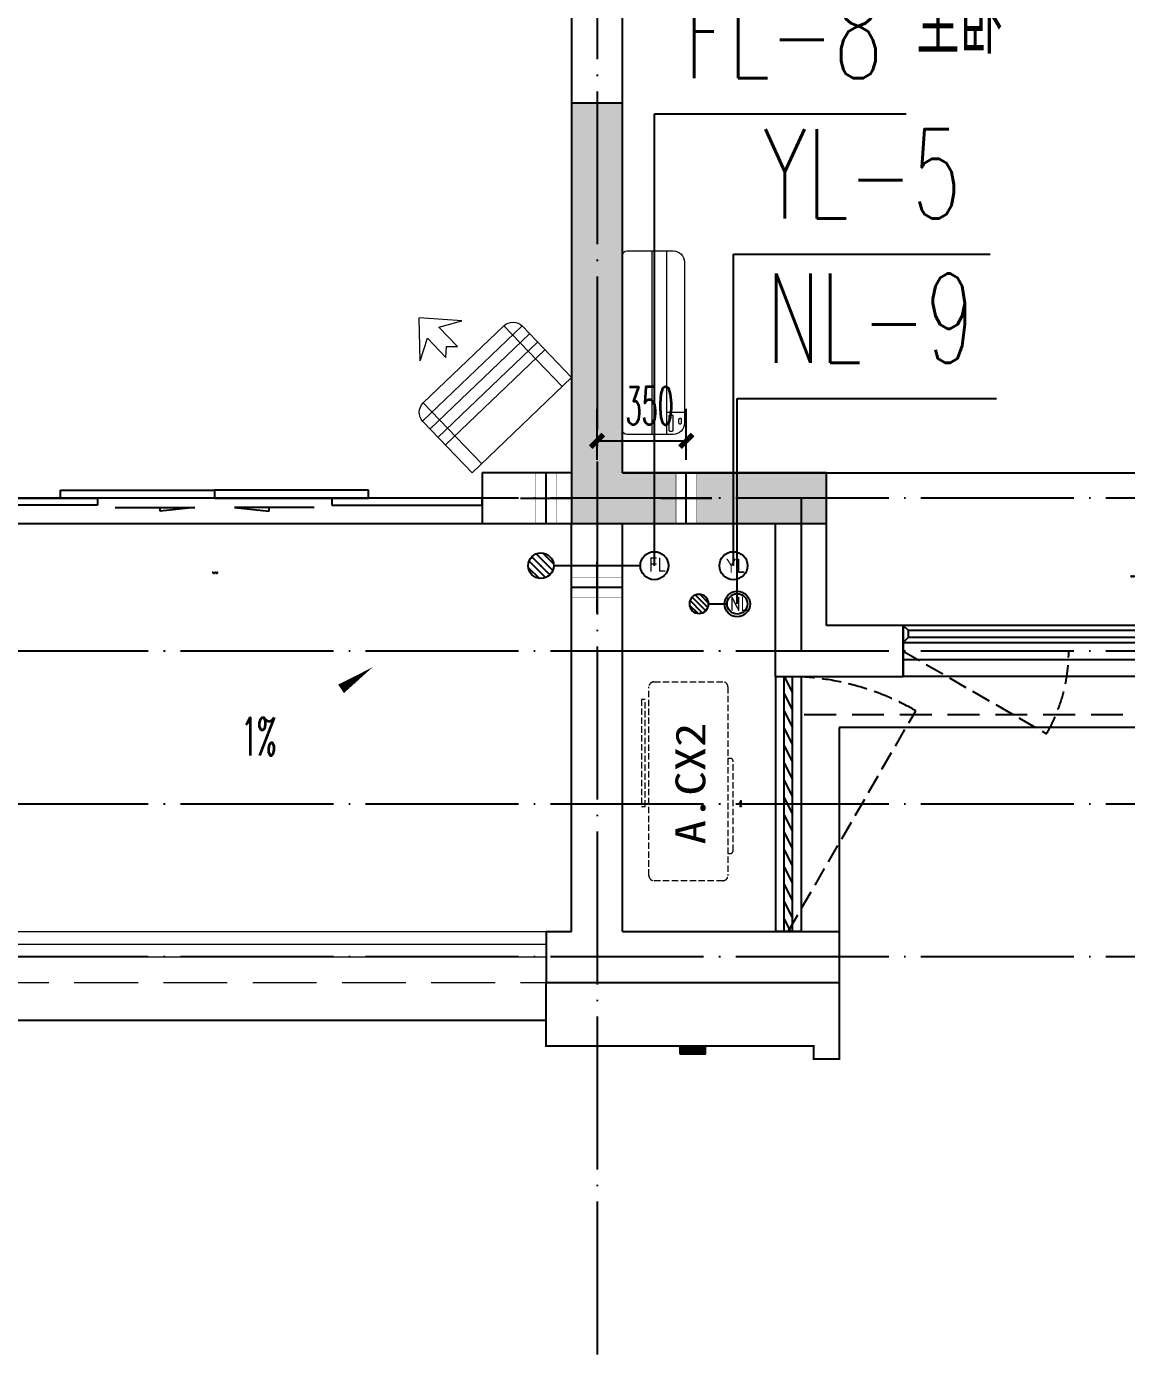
# Model space of a CAD drawing. Extents: x 27938 to 1507990, y 110129 to 923079.
# Drawn here: x 872180 to 876493, y 593874 to 599099 of the extents above; entities that cross this region are included whole.
import ezdxf

# ---------------------------------------------------------------- set-up
doc = ezdxf.new("R2010")
doc.units = 0
doc.header["$LTSCALE"] = 1000
doc.header["$MEASUREMENT"] = 0
for name, pattern in [('DASH', [0.35, 0.25, -0.1]), ('DOTE', [2.42, 2, -0.2, 0.02, -0.2]), ('HIDDEN', [0.375, 0.25, -0.125])]:
    doc.linetypes.add(name, pattern=pattern)
for name, color, linetype in [('3-栏杆1', 135, 'Continuous'), ('3.5方案汇报，与郭总、侯月琴确定户型_t8$0$2020.03.04 -1安徽标准化洋房户型(UA）_t8_t8$0$看线', 154, 'Continuous'), ('COLUMN', 9, 'Continuous'), ('DIM_凝结', 150, 'Continuous'), ('DIM_废水', 31, 'Continuous'), ('DIM_雨水', 4, 'Continuous'), ('DOTE', 1, 'Continuous'), ('EQUIP_地漏', 7, 'Continuous'), ('LVTRY', 6, 'Continuous'), ('PUB_HATCH', 8, 'Continuous'), ('PUB_TEXT', 4, 'Continuous'), ('VPIPE-凝结', 150, 'N'), ('VPIPE-废水', 31, 'Continuous'), ('VPIPE-雨水', 4, 'Y'), ('WALL', 9, 'Continuous'), ('WINDOW', 4, 'Continuous'), ('WINDOW_TEXT', 7, 'Continuous'), ('机电标识类', 1, 'Continuous'), ('看线', 251, 'Continuous'), ('立面', 73, 'Continuous'), ('铝合金', 144, 'Continuous')]:
    doc.layers.add(name, color=color, linetype=linetype)
for name, color, linetype, lineweight in [('平面-排水沟', 86, 'Continuous', 15), ('平面-栏杆', 135, 'Continuous', 15), ('平面-看线', 45, 'Continuous', 15), ('平面-空调室内机', 176, 'Continuous', 9), ('平面-空调预留孔', 173, 'Continuous', 15), ('空调', 76, 'Continuous', 13)]:
    doc.layers.add(name, color=color, linetype=linetype, lineweight=lineweight)
doc.styles.add('_TCH_DIM', font='SIMPLEX.shx', dxfattribs={"width": 0.7, "bigfont": 'GBCBIG.shx'})
doc.styles.add('_TCH_DIM_T3', font='SIMPLEX.shx', dxfattribs={"width": 0.494118, "bigfont": 'GBCBIG.shx'})
doc.styles.add('_TCH_WINDOW', font='SIMPLEX.shx', dxfattribs={"width": 0.7, "height": 3.5, "bigfont": 'GBCBIG.shx'})
doc.styles.add('_TWT_SERIAL', font='SIMPLEX', dxfattribs={"width": 0.8, "height": 3.5, "bigfont": 'HZTXT'})
doc.styles.get("Standard").update_dxf_attribs({"font": 'gbenor.shx', "bigfont": 'gbcbig.shx'})
doc.styles.add('黑体', font='simhei.ttf')
doc.linetypes.add('N', pattern='A,3,-0.2,["N",Standard,S=0.25,R=0,X=-0.1,Y=-0.115],-0.2', length=3.4)
doc.linetypes.add('Y', pattern='A,3,-0.2,["Y",Standard,S=0.25,R=0,X=-0.1,Y=-0.115],-0.2', length=3.4)
doc.dimstyles.new('_TCH_ARCH&&50', dxfattribs={"dimtxt": 148.75, "dimasz": 50, "dimexe": 125, "dimexo": 150, "dimgap": 63.125, "dimtad": 1, "dimdec": 0, "dimzin": 0, "dimdsep": 46, "dimtxsty": '_TCH_DIM_T3', "dimblk": 'ARCHTICK', "dimcen": 0.09, "dimclrt": 4, "dimazin": 2, "dimtfac": 1, "dimtdec": 0, "dimtix": 1, "dimtmove": 2, "dimatfit": 3, "dimfxl": 100, "dimtolj": 1, "dimtzin": 0, "dimarcsym": 0})

# ---------------------------------------------------------------- blocks, each defined once
blk = doc.blocks.new('GFDGFSDFGD')
at = {"layer": 'PUB_HATCH'}
blk.add_hatch(color=256, dxfattribs=at).paths.add_polyline_path([(468016.6, 365523.7), (468016.6, 365723.7), (467216.6, 365723.7), (467216.6, 367173.7), (467016.6, 367173.7), (467016.6, 365523.7)])
at = {"layer": 'COLUMN', "color": 6}
for p, q in [((467216.6, 367173.7), (467016.6, 367173.7)), ((467016.6, 367173.7), (467016.6, 365523.7)), ((467216.6, 365723.7), (467216.6, 367173.7)), ((468016.6, 365723.7), (467216.6, 365723.7)), ((468016.6, 365523.7), (468016.6, 365723.7)), ((467016.6, 365523.7), (468016.6, 365523.7))]:
    blk.add_line(p, q, dxfattribs=at)
blk = doc.blocks.new('dongkong')
blk.add_wipeout([(-603756, 210771), (-603756, 210570.8), (-603836, 210570.8), (-603836, 210771)])
at = {"layer": '机电标识类', "color": 250, "linetype": 'DASH', "ltscale": 400}
for p, q in [((-603796, 210771), (-603796, 210570.8)), ((-603896, 210670.7), (-603696, 210670.7))]:
    blk.add_line(p, q, dxfattribs=at)
at = {"layer": '空调', "color": 6, "linetype": 'DASH', "const_width": 2}
blk.add_lwpolyline([(-603756, 210771), (-603756, 210570.8), (-603836, 210570.8), (-603836, 210771)], close=True, dxfattribs=at)
blk = doc.blocks.new('A$C001338C2')
for p, q in [((845, 303.6), (55, 303.6)), ((109.1, 214.8), (109.1, 303.6)), ((0, 248.6), (0, 22)), ((900, 22), (900, 248.6)), ((22, 0), (878, 0))]:
    blk.add_line(p, q)
at = {"lineweight": 5}
for p, q in [((900, 214.8), (0, 214.8)), ((900, 143.2), (0, 143.2))]:
    blk.add_line(p, q, dxfattribs=at)
for points in [[(73.1, 275), (56.8, 275, -0.414214), (51.3, 280.5), (51.3, 283.4, -0.414214), (56.8, 288.9), (73.1, 288.9, -0.414214), (78.6, 283.4), (78.6, 280.5, -0.414214)], [(89.2, 226.4), (22.2, 226.4, -0.414214), (16.7, 231.9), (16.7, 243.1, -0.414214), (22.2, 248.6), (89.2, 248.6, -0.414214), (94.7, 243.1), (94.7, 231.9, -0.414214)]]:
    blk.add_lwpolyline(points, format="xyb", close=True)
for centre, radius, start, end in [((55, 248.6), 55, 90, 180), ((845, 248.6), 55, 360, 90), ((22, 22), 22, 180, 270), ((878, 22), 22, 270, 360)]:
    blk.add_arc(centre, radius, start, end)
blk = doc.blocks.new('$lvtry$00000171')
at = {"color": 0}
for p, q in [((-74.2, 10.6), (-10.6, 74.2)), ((-69.8, -27.4), (27.4, 69.8)), ((-53, -53), (53, 53)), ((-27.4, -69.8), (69.8, 27.4)), ((10.6, -74.2), (74.2, -10.6))]:
    blk.add_line(p, q, dxfattribs=at)
blk.add_circle((0, 0), 75, dxfattribs=at)
blk.add_point((0, 0), dxfattribs=at)
blk = doc.blocks.new('$TwtSys$00000141')
at = {"color": 1}
for p, q in [((-47.1, 3.8), (-5, 45.9)), ((-47.1, 3.8), (-5, 45.9)), ((-43.6, -17.5), (17.5, 43.6)), ((-43.6, -17.5), (17.5, 43.6)), ((-33.2, -33.2), (33.2, 33.2)), ((-33.2, -33.2), (33.2, 33.2)), ((-16.2, -43.5), (43.8, 16.4)), ((-16.2, -43.5), (43.8, 16.4)), ((5.7, -46.1), (46.1, -5.7)), ((5.7, -46.1), (46.1, -5.7))]:
    blk.add_line(p, q, dxfattribs=at)
blk.add_circle((0, 0), 47, dxfattribs=at)
blk.add_circle((0, 0), 47, dxfattribs=at)
blk = doc.blocks.new('ferre')
at = {"layer": '平面-空调预留孔', "linetype": 'DASH', "ltscale": 0.1}
for p, q in [((93392.7, 115403.5), (93392.7, 115393.5)), ((93402.7, 115383.5), (93755.6, 115383.5)), ((93765.6, 115393.5), (93765.6, 115403.5))]:
    blk.add_line(p, q, dxfattribs=at)
blk.add_lwpolyline([(93996.7, 115742.6), (93576.8, 115742.6), (93576.8, 115727.5), (93996.7, 115727.5)], close=True, dxfattribs=at)
blk.add_lwpolyline([(94045.9, 115403.5), (93305.9, 115403.5, -0.414214), (93285.9, 115423.5), (93285.9, 115693.5, -0.414214), (93305.9, 115713.5), (94045.9, 115713.5, -0.414214), (94065.9, 115693.5), (94065.9, 115423.5, -0.414214)], format="xyb", close=True, dxfattribs=at)
for centre, start, end in [((93402.7, 115393.5), 180, 270), ((93755.6, 115393.5), 270, 0)]:
    blk.add_arc(centre, 10, start, end, dxfattribs=at)
at = {"layer": '平面-空调预留孔', "color": 251, "linetype": 'DASH', "ltscale": 0.1, "true_color": 0x636466, "style": '黑体', "width": 1.2}
blk.add_text('A.CX2', height=117.05, dxfattribs=at).set_placement((93428.3, 115492.1))
blk = doc.blocks.new('fergve')
at = {"layer": '平面-空调预留孔', "linetype": 'DASH', "ltscale": 0.1}
blk.add_blockref('ferre', (25670, -60415.8), dxfattribs=at)
blk = doc.blocks.new('dasdasf1sa2f31as32f')
for p, q in [((-116, 585.6), (43.3, 640.5)), ((82.7, 476.6), (43.3, 640.5)), ((-22.8, 585.5), (-116, 585.6)), ((-22.8, 585.5), (-73.4, 493.2)), ((-269.8, 524.3), (-427.7, 236.5)), ((-269.8, 524.3), (113.7, 314)), ((32.4, 555.1), (-18.1, 462.9)), ((82.7, 476.6), (32.4, 555.1)), ((-473.5, 259.7), (-339.5, 504)), ((134.6, 245.5), (-338.8, 505.1)), ((-31.3, 504.4), (-73.4, 493.2)), ((-18.1, 462.9), (-31.3, 504.4)), ((92.6, 168.8), (-380.9, 428.5)), ((114.7, 208.4), (-359.1, 468.2)), ((72.3, 131.9), (-401.1, 391.6)), ((113.7, 314), (-44.2, 26.2)), ((0, 0), (-473.5, 259.7)), ((134, 244.4), (0, 0))]:
    blk.add_line(p, q)
for centre, start, end in [((-294.5, 479.4), 61.2593, 151.2593), ((89, 269), 331.2593, 61.2593)]:
    blk.add_arc(centre, 51.3, start, end)
blk = doc.blocks.new('GDGDRGDGDRGDR')
at = {"layer": '平面-空调室内机', "ltscale": 0.3, "xscale": -1, "rotation": 270}
blk.add_blockref('dongkong', (256445.9, 1046278.1), dxfattribs=at)
at = {"layer": '平面-空调预留孔', "xscale": -1, "rotation": 15.00000000331026}
blk.add_blockref('dasdasf1sa2f31as32f', (466626.3, 442932.1), dxfattribs=at)
at = {"layer": '平面-空调预留孔', "rotation": 90}
blk.add_blockref('fergve', (522617.7, 322375.3), dxfattribs=at)
at = {"layer": '平面-空调室内机', "ltscale": 0.3, "xscale": -1, "rotation": 180}
blk.add_blockref('dongkong', (1070712.6, 653502.9), dxfattribs=at)
blk = doc.blocks.new('_ArchTick')
at = {"color": 0, "linetype": 'ByBlock', "const_width": 0.4}
blk.add_lwpolyline([(-0.5, -0.5), (0.5, 0.5)], dxfattribs=at)
blk = doc.blocks.new('*D777')
at = {"layer": 'Defpoints', "color": 0}
for p in [(874766.8, 597473.7), (874416.6, 597248.9), (874766.8, 597248.9)]:
    blk.add_point(p, dxfattribs=at)
at = {"layer": '平面-空调预留孔', "color": 0, "lineweight": -2}
for p, q in [((874416.6, 597398.9), (874416.6, 597598.7)), ((874766.8, 597398.9), (874766.8, 597598.7)), ((874416.6, 597473.7), (874766.8, 597473.7))]:
    blk.add_line(p, q, dxfattribs=at)
at = {"layer": '平面-空调预留孔', "color": 0, "lineweight": -2, "xscale": 50, "yscale": 50, "zscale": 50, "rotation": 180}
blk.add_blockref('_ArchTick', (874416.6, 597473.7), dxfattribs=at)
at = {"layer": '平面-空调预留孔', "color": 0, "lineweight": -2, "xscale": 50, "yscale": 50, "zscale": 50}
blk.add_blockref('_ArchTick', (874766.8, 597473.7), dxfattribs=at)
at = {"layer": '平面-空调预留孔', "color": 4, "insert": (874623.2, 597611.2), "char_height": 148.75, "attachment_point": 5, "style": '_TCH_DIM_T3'}
blk.add_mtext('\\A1;350', dxfattribs=at)
blk = doc.blocks.new('$DorLib2D$00000138')
at = {"color": 0, "linetype": 'Continuous'}
for p, q in [((-0.2875, 0), (-0.2875, 0.1538)), ((-0.2875, 0.1538), (0, 0.1538)), ((0, 0.1538), (0, 0)), ((0.2875, 0.1538), (0, 0.1538)), ((0.2875, 0), (0.2875, 0.1538)), ((-0.5, -0.1399), (-0.5, 0)), ((-0.5, 0), (-0.2188, 0)), ((0, 0), (-0.2875, 0)), ((-0.2188, 0), (-0.2188, -0.1399)), ((0, 0), (0.2875, 0)), ((0.2188, 0), (0.2188, -0.1399)), ((0.5, 0), (0.2188, 0)), ((0.5, 0), (0.5, -0.1946)), ((0.5, -0.1399), (0.5, 0)), ((-0.2188, -0.1399), (-0.5, -0.1399)), ((0.2188, -0.1399), (0.5, -0.1399)), ((-0.1857, -0.186), (-0.037, -0.186)), ((-0.037, -0.186), (-0.1019, -0.2583)), ((-0.1019, -0.2583), (-0.1019, -0.186)), ((0.1857, -0.186), (0.037, -0.186)), ((0.037, -0.186), (0.1019, -0.2583)), ((0.1019, -0.2583), (0.1019, -0.186))]:
    blk.add_line(p, q, dxfattribs=at)
blk = doc.blocks.new('$WINLIB2D$00000001')
at = {"color": 0}
for points in [[(-0.5, 0.5), (-0.5, -0.5)], [(-0.5, 0.5), (0.5, 0.5)], [(0.5, -0.5), (0.5, 0.5)], [(0.5, 0.1667), (-0.5, 0.1667)], [(0.5, -0.1667), (-0.5, -0.1667)], [(-0.5, -0.5), (0.5, -0.5)]]:
    blk.add_lwpolyline(points, dxfattribs=at)
blk = doc.blocks.new('$WINLIB2D$00000039')
at = {"color": 0}
for points in [[(-0.5, 0.5), (-0.5, -0.5)], [(0.5, 0.5), (-0.5, 0.5)], [(0.5, -0.5), (0.5, 0.5)], [(-0.5, 0.1667), (0.5, 0.1667)], [(-0.3839, -0.1667), (-0.448, 0.1667)], [(-0.3159, -0.1667), (-0.38, 0.1667)], [(-0.2479, -0.1667), (-0.312, 0.1667)], [(-0.1799, -0.1667), (-0.244, 0.1667)], [(-0.1119, -0.1667), (-0.176, 0.1667)], [(-0.0439, -0.1667), (-0.108, 0.1667)], [(0.0241, -0.1667), (-0.04, 0.1667)], [(0.0921, -0.1667), (0.028, 0.1667)], [(0.16, -0.1667), (0.0959, 0.1667)], [(0.228, -0.1667), (0.1639, 0.1667)], [(0.296, -0.1667), (0.2319, 0.1667)], [(0.364, -0.1667), (0.2999, 0.1667)], [(0.432, -0.1667), (0.3679, 0.1667)], [(0.5, -0.1667), (0.4359, 0.1667)], [(-0.4519, -0.1667), (-0.5, 0.0836)], [(-0.5, -0.1667), (0.5, -0.1667)], [(0.5, -0.5), (-0.5, -0.5)]]:
    blk.add_lwpolyline(points, dxfattribs=at)

msp = doc.modelspace()

# ---------------------------------------------------------------- hatches: boundary and pattern name
at = {"layer": '立面'}
h = msp.add_hatch(dxfattribs=at)
h.set_pattern_fill('ANSI31', color=8, scale=2)
h.set_pattern_definition([(45, (-13483.731, -200496.653), (-2.24506403, 2.24506403), [])])
h.paths.add_polyline_path([(874741.6, 595068.8), (874841.6, 595068.8), (874841.6, 595098.8), (874741.6, 595098.8)])

# ---------------------------------------------------------------- linework, layer by layer
at = {"color": 8, "const_width": 8}
msp.add_lwpolyline([(875366.6, 595348.8), (875366.6, 595048.8), (875266.6, 595048.8), (875266.6, 595098.8), (874216.6, 595098.8), (874216.6, 595348.8)], dxfattribs=at)
at = {"layer": '3-栏杆1', "color": 8}
for p, q in [((875636.8, 596731), (875616.6, 596748.8)), ((875616.6, 596748.8), (875636.8, 596731)), ((875636.8, 596701.7), (875616.6, 596681.9)), ((875616.6, 596681.9), (875636.8, 596701.7)), ((875636.8, 596731), (877396.3, 596731)), ((875636.8, 596731), (875636.8, 596701.7)), ((877396.3, 596701.7), (875636.8, 596701.7))]:
    msp.add_line(p, q, dxfattribs=at)
at = {"layer": '3.5方案汇报，与郭总、侯月琴确定户型_t8$0$2020.03.04 -1安徽标准化洋房户型(UA）_t8_t8$0$看线', "color": 8, "ltscale": 10}
msp.add_line((875316.6, 597348.8), (877816.6, 597348.8), dxfattribs=at)
at = {"layer": 'DIM_废水'}
msp.add_line((874641.6, 598756.4), (875629.4, 598756.4), dxfattribs=at)
at = {"layer": 'DIM_雨水'}
msp.add_line((874951.6, 598206.4), (875958.5, 598206.4), dxfattribs=at)
at = {"layer": 'DOTE', "color": 169, "linetype": 'DOTE', "ltscale": 0.3}
for p, q in [((875216.6, 597248.8), (875216.6, 596648.8)), ((879916.6, 595448.8), (825916.6, 595448.8))]:
    msp.add_line(p, q, dxfattribs=at)
at = {"layer": 'VPIPE-凝结', "color": 8, "ltscale": 0.1}
msp.add_line((874586.6, 596983.8), (874246.6, 596983.8), dxfattribs=at)
msp.add_lwpolyline([(874854.2, 596833.8), (874926.6, 596833.8)], dxfattribs=at)
at = {"layer": 'VPIPE-凝结', "color": 8}
msp.add_circle((874966.6, 596833.8), 40, dxfattribs=at)
at = {"layer": 'VPIPE-废水', "color": 8}
msp.add_circle((874641.6, 596983.8), 55, dxfattribs=at)
at = {"layer": 'VPIPE-雨水', "color": 8}
msp.add_circle((874951.6, 596983.8), 55, dxfattribs=at)
at = {"layer": 'WALL', "color": 8}
for p, q in [((875316.6, 596748.8), (875316.6, 597348.8)), ((875116.6, 596548.8), (875116.6, 597148.8)), ((875616.6, 596748.8), (875316.6, 596748.8)), ((875616.6, 596548.8), (875616.6, 596748.8)), ((875116.6, 596548.8), (875616.6, 596548.8)), ((875366.6, 595548.8), (875366.6, 595348.8)), ((874216.6, 595348.8), (874416.6, 595348.8)), ((874416.6, 595348.8), (875366.6, 595348.8))]:
    msp.add_line(p, q, dxfattribs=at)
at = {"layer": 'WINDOW', "color": 8, "linetype": 'DASH', "ltscale": 0.3}
for points in [[(875616.6, 596648.8), (876179.7, 596324.2, 0.131485), (876266.6, 596648.8)], [(875166.6, 595548.8), (875666.6, 596414.8, 0.131652), (875166.6, 596548.8)]]:
    msp.add_lwpolyline(points, format="xyb", dxfattribs=at)
at = {"layer": '平面-栏杆', "color": 8}
for points in [[(869566.6, 595498.8), (874216.6, 595498.8)], [(869566.6, 595448.8), (874216.6, 595448.8)]]:
    msp.add_lwpolyline(points, dxfattribs=at)
at = {"layer": '平面-看线', "color": 8}
msp.add_lwpolyline([(869566.6, 595548.8), (874216.6, 595548.8)], dxfattribs=at)
at = {"layer": '平面-看线', "color": 8, "linetype": 'DASH'}
msp.add_lwpolyline([(869566.6, 595348.8), (874216.6, 595348.8)], dxfattribs=at)
at = {"layer": '看线', "color": 8, "ltscale": 0.5}
for points in [[(875366.6, 596348.8), (875366.6, 595548.8)], [(874216.6, 595198.8), (869566.6, 595198.8)]]:
    msp.add_lwpolyline(points, dxfattribs=at)
at = {"layer": '立面', "color": 8}
msp.add_lwpolyline([(874741.6, 595068.8), (874841.6, 595068.8), (874841.6, 595098.8), (874741.6, 595098.8)], close=True, dxfattribs=at)
at = {"layer": '铝合金', "color": 8}
msp.add_lwpolyline([(874741.6, 595068.8), (874841.6, 595068.8), (874841.6, 595098.8), (874741.6, 595098.8)], close=True, dxfattribs=at)

# ---------------------------------------------------------------- block references
at = {"color": 8}
msp.add_blockref('GFDGFSDFGD', (407300, 231625.1), dxfattribs=at)
at = {"layer": 'EQUIP_地漏', "color": 8, "xscale": 0.8, "yscale": -0.8, "zscale": 0.8, "rotation": 180}
msp.add_blockref('$TwtSys$00000141', (874816.6, 596833.8), dxfattribs=at)
at = {"layer": 'LVTRY', "color": 8, "xscale": 0.6666666667107825, "yscale": 0.6666666667107825, "rotation": 269.9999999939778}
msp.add_blockref('$lvtry$00000171', (874196.6, 596983.8), dxfattribs=at)
at = {"layer": 'WINDOW', "color": 8}
ref = msp.add_blockref('$WINLIB2D$00000001', (876516.6, 596648.8), dxfattribs=dict(at, xscale=1800, yscale=200, zscale=1800, rotation=179.9999999950641))
ref.add_attrib('A', 'TC1817', (876509.2, 596938.3), dxfattribs={"layer": 'WINDOW_TEXT', "color": 8, "ltscale": 0.5, "height": 5.95, "rotation": 360, "style": '_TCH_WINDOW', "width": 0.494118})
ref = msp.add_blockref('$WINLIB2D$00000039', (875166.6, 596048.8), dxfattribs=dict(at, xscale=-1000, yscale=100, zscale=-1000, rotation=270))
ref.add_attrib('A', 'BYC1020a', (874983.1, 596038.3), dxfattribs={"layer": 'WINDOW_TEXT', "color": 8, "ltscale": 0.5, "height": 5.95, "rotation": 90, "style": '_TCH_WINDOW', "width": 0.494118})
at = {"layer": '平面-空调预留孔', "color": 8, "xscale": -0.800000000046565, "yscale": 0.800000000046565, "zscale": 0.800000000046565, "rotation": 269.9999997665698}
msp.add_blockref('A$C001338C2', (874516.7, 597498.8), dxfattribs=at)

# ---------------------------------------------------------------- texts
at = {"layer": 'DIM_凝结', "color": 7, "style": '_TWT_SERIAL', "width": 0.64}
msp.add_text('NL-9', height=350, dxfattribs=at).set_placement((875081.1, 597780.3))
at = {"layer": 'DIM_废水', "color": 7, "style": '_TWT_SERIAL', "width": 0.64}
msp.add_text('FL-8', height=350, dxfattribs=at).set_placement((874759.4, 598896.4))
at = {"layer": 'DIM_雨水', "color": 7, "style": '_TWT_SERIAL', "width": 0.64}
msp.add_text('YL-5', height=350, dxfattribs=at).set_placement((875067.1, 598346.4))
at = {"layer": 'PUB_TEXT', "color": 8}
msp.add_text('主卧', height=236.31, dxfattribs=at).set_placement((875668.6, 598991.3))

# ---------------------------------------------------------------- next in the draw order: block references
at = {"layer": '平面-空调室内机', "color": 8, "ltscale": 0.3, "rotation": 180}
msp.add_blockref('dongkong', (270970.6, 807919.6), dxfattribs=at)

# ---------------------------------------------------------------- next in the draw order: block references
at = {"layer": '平面-空调室内机', "color": 8, "ltscale": 0.3, "xscale": -1, "rotation": 180}
msp.add_blockref('dongkong', (1478562.7, 807919.6), dxfattribs=at)

# ---------------------------------------------------------------- next in the draw order: linework, layer by layer
at = {"layer": '看线', "color": 8, "linetype": 'HIDDEN', "ltscale": 0.5}
msp.add_lwpolyline([(867866.6, 608048.8), (867866.6, 606598.8), (869966.6, 606598.8), (869966.6, 605798.8), (876366.6, 605798.8), (876366.6, 604798.8), (878166.6, 604798.8), (878166.6, 596398.8), (875216.6, 596398.8)], dxfattribs=at)
at = {"layer": '看线', "color": 8}
msp.add_lwpolyline([(867916.6, 608048.8), (867916.6, 606648.8), (870016.6, 606648.8), (870016.6, 605848.8), (876416.6, 605848.8), (876416.6, 604848.8), (878216.6, 604848.8), (878216.6, 596348.8), (875366.6, 596348.8)], dxfattribs=at)

# ---------------------------------------------------------------- next in the draw order: block references
at = {"color": 8}
msp.add_blockref('GDGDRGDGDRGDR', (407300, 154416.7), dxfattribs=at)

# ---------------------------------------------------------------- next in the draw order: linework, layer by layer
at = {"layer": 'DIM_凝结'}
for p, q in [((874966.6, 596833.8), (874966.6, 597640.3)), ((874966.6, 597640.3), (875983.1, 597640.3))]:
    msp.add_line(p, q, dxfattribs=at)
at = {"layer": 'DIM_废水'}
msp.add_line((874641.6, 596983.8), (874641.6, 598756.4), dxfattribs=at)
at = {"layer": 'DIM_雨水'}
msp.add_line((874951.6, 596983.8), (874951.6, 598206.4), dxfattribs=at)
at = {"layer": 'DOTE', "color": 169, "linetype": 'DOTE', "ltscale": 0.3}
for p, q in [((874416.6, 601748.8), (874416.6, 593448.8)), ((879916.6, 597248.8), (825916.6, 597248.8)), ((879916.6, 596648.8), (825916.6, 596648.8)), ((879916.6, 596048.8), (825916.6, 596048.8))]:
    msp.add_line(p, q, dxfattribs=at)
at = {"layer": 'VPIPE-凝结'}
msp.add_circle((874966.6, 596833.8), 50, dxfattribs=at)
at = {"layer": 'VPIPE-废水'}
msp.add_circle((874641.6, 596983.8), 55, dxfattribs=at)
at = {"layer": 'VPIPE-雨水'}
msp.add_circle((874951.6, 596983.8), 55, dxfattribs=at)
at = {"layer": 'WALL', "color": 8}
for p, q in [((874316.6, 600648.8), (874316.6, 597348.8)), ((874516.6, 597348.8), (874516.6, 600648.8)), ((874316.6, 597348.8), (873966.6, 597348.8)), ((873966.6, 597348.8), (873966.6, 597148.8)), ((874516.6, 597348.8), (875316.6, 597348.8)), ((873966.6, 597148.8), (874316.6, 597148.8)), ((874316.6, 595548.8), (874316.6, 597148.8)), ((874516.6, 597148.8), (875116.6, 597148.8)), ((874516.6, 595548.8), (874516.6, 597148.8)), ((874216.6, 595548.8), (874316.6, 595548.8)), ((874216.6, 595548.8), (874216.6, 595348.8)), ((874516.6, 595548.8), (875366.6, 595548.8))]:
    msp.add_line(p, q, dxfattribs=at)
at = {"layer": 'WINDOW', "color": 8}
msp.add_line((871866.6, 597148.8), (873966.6, 597148.8), dxfattribs=at)
at = {"layer": '平面-排水沟', "color": 8}
msp.add_lwpolyline([(873181.3, 596341.7, 0, 0, 0), (873536.4, 596585.5, 0, 40, 0), (873412.7, 596500.6, 0, 0, 0)], format="xyseb", dxfattribs=at)

# ---------------------------------------------------------------- next in the draw order: block references
at = {"layer": 'WINDOW', "color": 8}
ref = msp.add_blockref('$DorLib2D$00000138', (872916.6, 597248.8), dxfattribs=dict(at, xscale=2100, yscale=200, zscale=2100, rotation=1.055716874123975e-09))
ref.add_attrib('A', 'TLM2123', (872907.5, 596953.3), dxfattribs={"layer": 'WINDOW_TEXT', "color": 8, "ltscale": 0.5, "height": 5.95, "rotation": 0, "style": '_TCH_WINDOW', "width": 0.494118})

# ---------------------------------------------------------------- next in the draw order: texts
at = {"layer": 'PUB_TEXT', "color": 8}
for s, p in [('FL', (874620.3, 596960)), ('YL', (874921.2, 596955.8)), ('NL', (874938.6, 596805.8))]:
    msp.add_text(s, height=56, dxfattribs=at).set_placement(p)
at = {"layer": '平面-排水沟', "color": 7, "style": '_TCH_DIM', "width": 0.494118}
msp.add_text('1%', height=148.75, dxfattribs=at).set_placement((873021, 596239))

# ---------------------------------------------------------------- next in the draw order: dimensions: what is measured, and where the dimension line sits
at = {"layer": '平面-空调预留孔', "color": 8}
dim = msp.add_linear_dim(base=(874766.8, 597473.7), p1=(874416.6, 597248.9), p2=(874766.8, 597248.9), angle=0, dimstyle='_TCH_ARCH&&50', dxfattribs=at)
dim.commit()
dim.dimension.update_dxf_attribs({"geometry": '*D777', "text_midpoint": (874623.2, 597611.2), "dimtype": 129})

doc.saveas('drawing.dxf')
